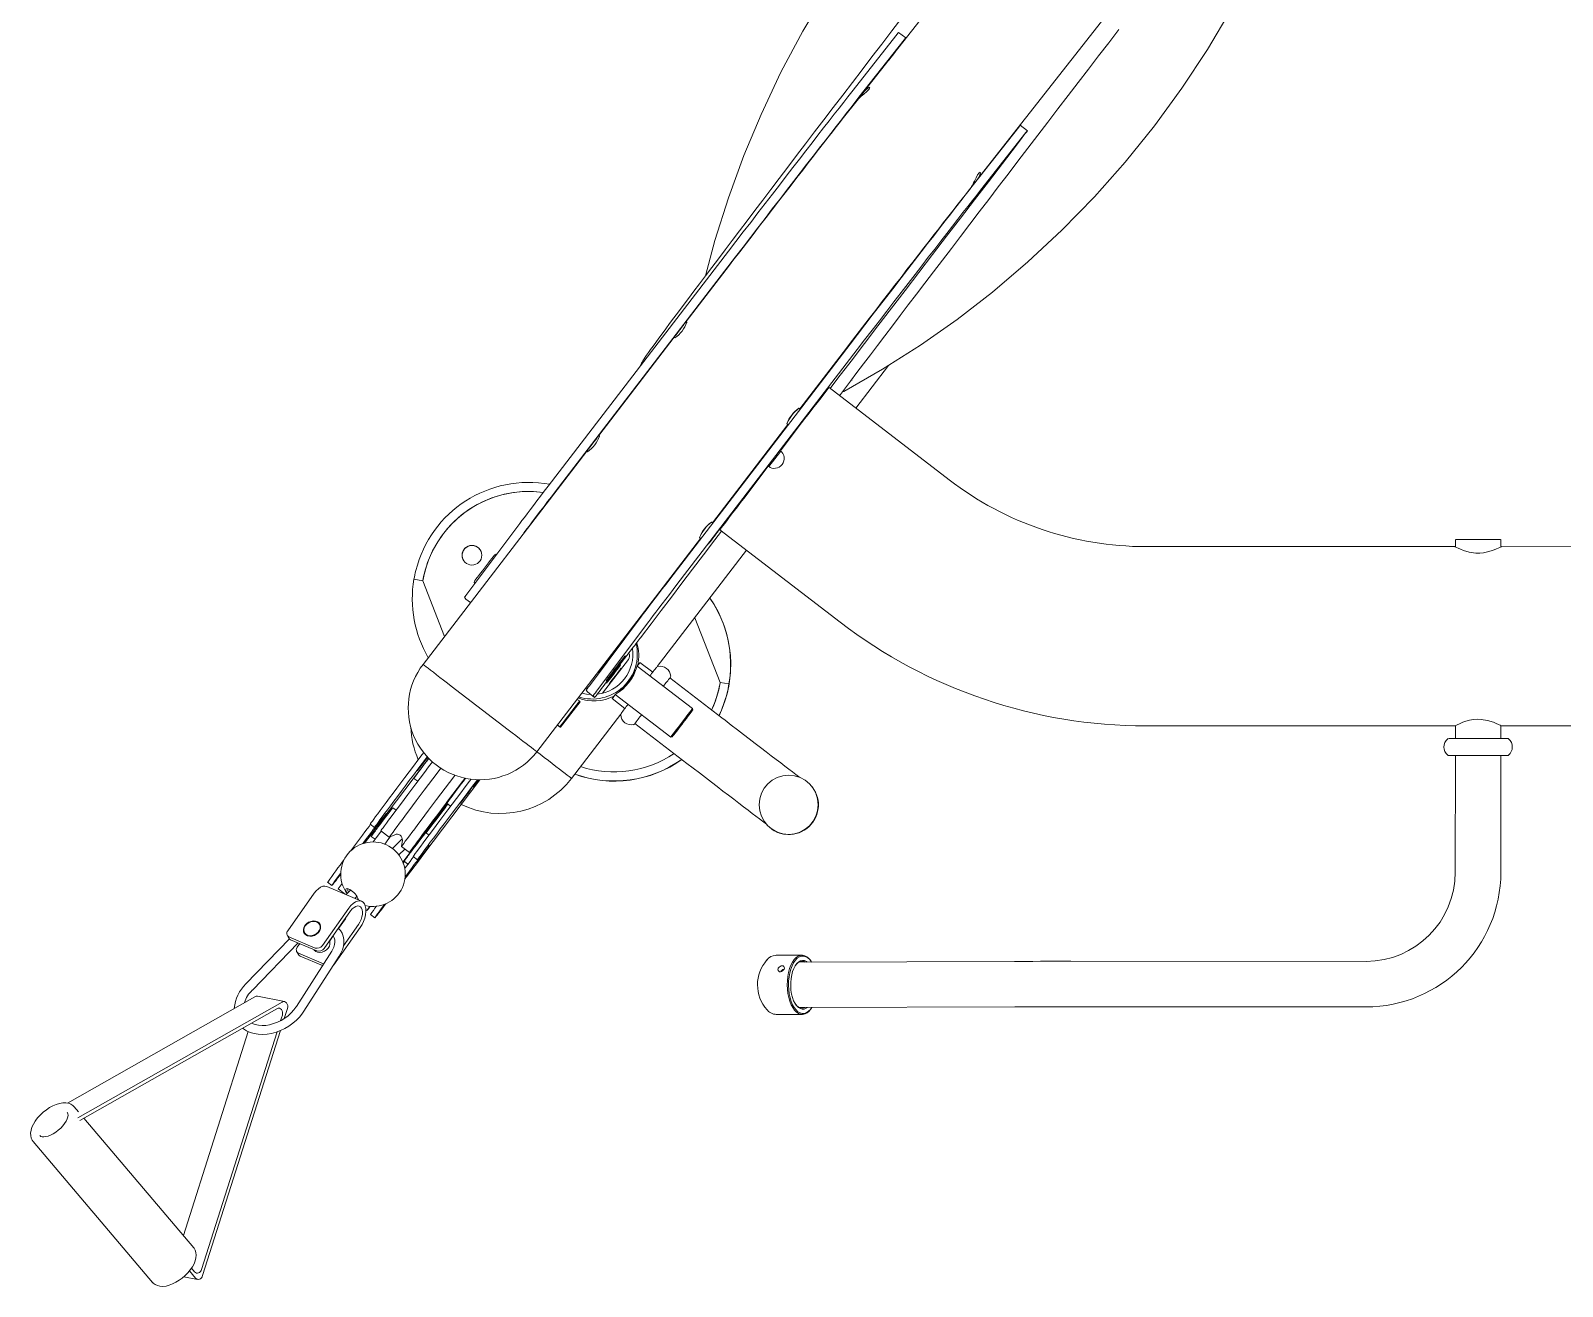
# Model space of a CAD drawing. Header units: millimetres. Extents: x 24547 to 62889, y 34568 to 56011.
# Drawn here: x 56181 to 57036, y 47494 to 48194 of the extents above; entities that cross this region are included whole.
import ezdxf

# ---------------------------------------------------------------- set-up
doc = ezdxf.new("R2010")
doc.units = ezdxf.units.MM

# ---------------------------------------------------------------- blocks, each defined once
blk = doc.blocks.new('kgjhf')
at = {"linetype": 'Continuous', "lineweight": 0}
for p, q in [((481.83, 961.29), (403.2, 1027.97)), ((381.8, 1008.83), (322.46, 904.31)), ((390.1, 1003.06), (325.43, 889.14)), ((391.52, 1001.86), (329.14, 891.98)), ((383.8, 1005.09), (386.73, 1002.6)), ((390.25, 999.62), (462.42, 938.41)), ((481.83, 961.29), (481.75, 961.35)), ((341.87, 907.97), (455.71, 944.1)), ((475.37, 940.78), (479.41, 937.35)), ((480.11, 936.2), (478.6, 943.9)), ((341.37, 890.05), (478.03, 933.42)), ((342.06, 891.92), (474.54, 933.97)), ((462.35, 938.47), (462.42, 938.41)), ((473.84, 939.65), (475.92, 937.89)), ((315.25, 909.3), (290.19, 885.04)), ((292.4, 880.22), (318.73, 905.71)), ((322.21, 902.92), (325.18, 887.75)), ((332.71, 888.95), (335.76, 889.92)), ((285.7, 886), (264.76, 871.2)), ((289.82, 885.32), (288.2, 886.27)), ((295.28, 870.6), (289.01, 885.32)), ((296.9, 869.66), (290.63, 884.38)), ((294.85, 880.65), (292.82, 879.22)), ((327.84, 881.13), (297.07, 861.4)), ((298.97, 879.97), (297.35, 880.91)), ((328.99, 886.12), (334.55, 887.88)), ((287.99, 875.91), (286.86, 876.57)), ((287.74, 876.22), (287.34, 876.29)), ((304.14, 865.94), (298.17, 879.97)), ((299.76, 857.19), (330.54, 876.92)), ((305.09, 866.55), (299.78, 879.02)), ((260.32, 861.31), (258.51, 863.7)), ((260.94, 864.13), (269.19, 844.76)), ((293.94, 866.63), (273.01, 851.83)), ((274.62, 850.88), (295.56, 865.69)), ((282.01, 868.28), (283.14, 867.62)), ((296.96, 870.66), (296.3, 871.04)), ((296.8, 870.84), (296.57, 870.89)), ((265.31, 853.89), (262.33, 857.82)), ((284.31, 857.57), (279.03, 853.84)), ((294.04, 854.88), (282.16, 846.48)), ((283.78, 845.53), (304.71, 860.33)), ((290.74, 862.12), (288.53, 860.56)), ((291.43, 862.77), (291.99, 862.44)), ((304.95, 860.52), (304.71, 860.33)), ((265.49, 853.45), (262.93, 850.87)), ((266.48, 847.35), (267.61, 848.48)), ((227.97, 837.52), (226.16, 839.91)), ((234.64, 837.24), (233.01, 839.4)), ((274.39, 841.87), (274.02, 842.36)), ((278.41, 837.38), (276.6, 839.77)), ((224.67, 833.98), (189.43, 807.33)), ((233.54, 829.34), (229.99, 834.03)), ((232.11, 826.28), (233.53, 829.33)), ((217.05, 827.34), (218.41, 825.55)), ((239.79, 827.54), (234.37, 822.07)), ((238.72, 822.47), (235.19, 822.04)), ((242.04, 818.08), (238.73, 822.47)), ((240.06, 820.71), (243.34, 824.01)), ((247.48, 821.7), (245.77, 820.42)), ((248.5, 818.91), (246.88, 821.06)), ((246.96, 820.95), (247.79, 821.58)), ((247.91, 821.54), (247.03, 820.86)), ((90.44, 810.67), (89.6, 815.6)), ((202.29, 813.45), (200.66, 815.62)), ((246.07, 813.59), (244.26, 815.99)), ((137.1, 810.53), (18.11, 719.22)), ((90.46, 810.65), (90.44, 810.67)), ((121.45, 798.52), (90.44, 810.67)), ((121.44, 798.51), (90.46, 810.65)), ((194.62, 811.02), (194.43, 811.11)), ((242.77, 810.05), (201.41, 778.78)), ((225.29, 805.42), (225.17, 805.59)), ((230.92, 808.99), (232.28, 807.21)), ((149.17, 794.75), (173.52, 763.01)), ((149.17, 794.75), (173.52, 763.01)), ((216.16, 795.11), (214.53, 797.27)), ((220.02, 801.03), (220.15, 800.86)), ((98.59, 786.59), (58.45, 756.52)), ((100.68, 786.62), (99.68, 787.39)), ((102.63, 784.08), (100.68, 786.62)), ((91.88, 781.56), (91.64, 781.87)), ((75.78, 769.69), (75.87, 769.57)), ((63.78, 754.27), (61.49, 752.55)), ((66.81, 655.75), (185.8, 747.06)), ((37.75, 740.77), (-93.34, 640.17)), ((40.8, 736.8), (-90.3, 636.21)), ((171.82, 734.16), (170.77, 735.53)), ((172.17, 733.89), (157.89, 722.93)), ((159.93, 725.01), (169.46, 732.32)), ((160.2, 724.81), (169.72, 732.12)), ((164.84, 700.21), (200.68, 727.71)), ((171.82, 734.16), (171.76, 734.2)), ((172.17, 733.89), (172.11, 733.93)), ((150.65, 718.92), (150.09, 719.66)), ((152.46, 718.75), (151.49, 719.5)), ((155.51, 714.79), (152.46, 718.75)), ((157.48, 723.24), (157.54, 723.2)), ((157.83, 722.97), (157.62, 723.25)), ((157.89, 722.93), (157.83, 722.97)), ((9.38, 712.52), (-45.36, 670.52)), ((148.22, 717.12), (110.17, 688.61)), ((151.26, 713.15), (113.22, 684.65)), ((134.29, 695.89), (153.18, 710.38)), ((155.51, 714.79), (154.53, 715.53)), ((127.28, 693.05), (147.63, 708.66)), ((177.62, 672.31), (153.85, 703.28)), ((161.59, 697.86), (156.15, 704.95)), ((117.83, 694.9), (118.21, 694.63)), ((120.01, 696.58), (120.46, 696.32)), ((124.88, 700.31), (125.33, 699.97)), ((192.25, 663.33), (170.03, 692.28)), ((136, 689.49), (141.44, 682.4)), ((138.02, 691.06), (161.75, 660.13)), ((73.42, 630.06), (138.28, 679.83)), ((89.48, 672.86), (-41.56, 572.31)), ((92.52, 668.89), (-38.52, 568.34)), ((144.64, 672.8), (166.86, 643.85)), ((177.52, 671.6), (177.62, 672.3)), ((-54.09, 663.82), (-85.61, 639.64)), ((111.05, 658.93), (147.14, 644.78)), ((161.75, 660.13), (162.45, 660.04)), ((3.34, 607.05), (58.08, 649.06)), ((113.48, 577.85), (62.03, 644.9)), ((147.14, 644.78), (147.98, 639.85)), ((39.9, 634.82), (39.77, 635.01)), ((26.59, 617.92), (42.06, 629.79)), ((26.77, 617.66), (18.06, 610.98)), ((225.49, 619.56), (225.4, 619.63)), ((301.9, 618.67), (301.99, 618.75)), ((329.4, 618.88), (329.75, 618.58)), ((2.39, 599.35), (17.86, 611.22)), ((17.87, 611.21), (17.86, 611.22)), ((18.89, 610.2), (17.87, 611.21)), ((299.31, 613.57), (299.26, 599.07)), ((332.26, 598.96), (332.31, 613.46)), ((-36.91, 576.17), (-5.39, 600.35)), ((303.07, 600.67), (302.69, 480.48)), ((328.09, 480.4), (328.47, 600.59)), ((205.31, 593.45), (205.4, 593.38)), ((302.34, 594.21), (302.75, 593.93)), ((328.75, 593.84), (329.15, 594.13)), ((-17.31, 584.03), (34.15, 516.97)), ((-167.91, 575.98), (-177.52, 568.42)), ((-181.83, 565.04), (-289.38, 480.52)), ((-182.3, 571.36), (-214.42, 546.12)), ((-179.26, 567.4), (-211.38, 542.15)), ((-29.7, 550.93), (-5.92, 569.18)), ((-184.37, 561.46), (-184.76, 561.98)), ((-199.94, 550.8), (-204.3, 547.46)), ((-215.46, 545.28), (-212.41, 541.32)), ((-128.45, 505.24), (-118.84, 512.79)), ((-240.14, 417.47), (-132.77, 501.85)), ((-130.52, 503.5), (-162.64, 478.25)), ((-127.48, 499.53), (-159.6, 474.29)), ((-136.87, 499.56), (-137.28, 500.1)), ((-163.68, 477.42), (-160.63, 473.45)), ((302.64, 449.22), (302.64, 284.47)), ((328.04, 284.47), (328.04, 449.22)), ((71.34, 407.39), (71.34, 234.95)), ((171.34, 234.93), (171.34, 407.39)), ((71.49, 234.67), (67.84, 234.67)), ((71.4, 234.86), (71.5, 234.67)), ((178.28, 234.67), (171.17, 234.67)), ((252.84, 234.67), (187.81, 234.67)), ((67.84, 209.27), (71.48, 209.27)), ((71.34, 209.01), (71.34, -121.05)), ((171.18, 209.27), (178.28, 209.27)), ((171.33, -121.07), (171.34, 208.98)), ((187.81, 209.27), (252.84, 209.27))]:
    blk.add_line(p, q, dxfattribs=at)
at = {"linetype": 'Continuous', "lineweight": 0, "flags": 128}
for points in [[(390.74, 1026.01), (389.88, 1025.31), (388.31, 1023.87), (386.84, 1022.29), (385.5, 1020.59), (384.32, 1018.8), (383.33, 1016.97), (382.55, 1015.13), (381.99, 1013.29), (381.68, 1011.49), (381.64, 1009.77), (381.91, 1008.16), (382.39, 1006.89), (383.09, 1005.82), (383.85, 1005.09)], [(403.23, 1027.91), (402.49, 1028.48), (401.29, 1029.04), (399.96, 1029.33), (398.52, 1029.36), (396.95, 1029.12), (395.28, 1028.61), (393.57, 1027.83), (391.87, 1026.81), (390.74, 1026.01)], [(399.94, 1024.16), (400.1, 1024.03), (400.38, 1023.59), (400.56, 1022.97), (400.62, 1022.04), (400.5, 1020.92), (400.18, 1019.65), (399.65, 1018.27), (398.91, 1016.82), (397.99, 1015.36), (396.92, 1013.94), (395.71, 1012.61), (394.43, 1011.41), (393.1, 1010.4), (391.8, 1009.59), (390.56, 1009), (389.45, 1008.65), (388.52, 1008.52), (387.8, 1008.56), (387.3, 1008.73), (387.03, 1008.93)], [(462.35, 938.52), (462.69, 938.2), (463.84, 937.53), (465.12, 937.14), (466.52, 937), (468.04, 937.13), (469.67, 937.54), (471.37, 938.21), (473.08, 939.14), (474.77, 940.29), (476.39, 941.63), (477.93, 943.13), (479.35, 944.77), (480.62, 946.5), (481.73, 948.31), (482.64, 950.15), (483.34, 951.99), (483.8, 953.82), (484, 955.59), (483.92, 957.28), (483.59, 958.66), (483.03, 959.87), (482.17, 960.97), (481.7, 961.34)], [(475.92, 937.89), (476.33, 937.43), (476.57, 936.9), (476.64, 936.32), (476.53, 935.73), (476.24, 935.16), (475.79, 934.66), (475.21, 934.26), (474.54, 933.97)], [(478.03, 933.42), (478.71, 933.71), (479.29, 934.12), (479.73, 934.62), (480.03, 935.18), (480.14, 935.77), (480.07, 936.35), (479.82, 936.89), (479.41, 937.35)], [(337.2, 906.17), (337.44, 905.72), (338.03, 904.05), (338.4, 902.22), (338.52, 900.25), (338.41, 898.19), (338.06, 896.06), (337.47, 893.9), (336.66, 891.76), (335.64, 889.67), (334.42, 887.67), (333.02, 885.8), (331.48, 884.1), (329.83, 882.59), (328.19, 881.36), (327.84, 881.13)], [(330.54, 876.92), (331.66, 877.69), (333.67, 879.29), (335.54, 881.1), (337.27, 883.11), (338.83, 885.28), (340.19, 887.58), (341.34, 889.99), (342.26, 892.46), (342.94, 894.97), (343.36, 897.48), (343.52, 899.97), (343.41, 902.38), (343.03, 904.7), (342.37, 906.87), (341.46, 908.87), (340.31, 910.66), (339.97, 911.04)], [(325.43, 889.14), (325.18, 888.47), (325.17, 887.79), (325.41, 887.15), (325.87, 886.61), (326.52, 886.21), (327.3, 885.98), (328.15, 885.95), (328.99, 886.12)], [(332.71, 888.95), (331.86, 888.79), (331.01, 888.82), (330.23, 889.04), (329.58, 889.44), (329.12, 889.98), (328.88, 890.62), (328.89, 891.31), (329.14, 891.98)], [(282.76, 876.36), (283.88, 876.97), (285.05, 877.24), (286.17, 877.15), (287.16, 876.71), (287.95, 875.96), (288.48, 874.94), (288.71, 873.73), (288.62, 872.43), (288.22, 871.13), (287.54, 869.92), (286.63, 868.9), (285.56, 868.14), (284.4, 867.7), (283.25, 867.61), (282.18, 867.88), (281.28, 868.48), (280.61, 869.38), (280.23, 870.5), (280.16, 871.76), (280.41, 873.08), (280.95, 874.34), (281.75, 875.47), (282.76, 876.36)], [(282.9, 876.18), (283.96, 876.74), (285.06, 876.97), (286.12, 876.88), (287.05, 876.45), (287.78, 875.72), (288.27, 874.75), (288.47, 873.61), (288.38, 872.37), (287.99, 871.15), (287.33, 870.02), (286.47, 869.06), (285.45, 868.36), (284.35, 867.96), (283.26, 867.88), (282.26, 868.15), (281.42, 868.73), (280.81, 869.59), (280.46, 870.66), (280.4, 871.86), (280.65, 873.1), (281.18, 874.29), (281.94, 875.34), (282.9, 876.18)], [(264.76, 871.2), (263.35, 870.07), (262.2, 868.86), (261.36, 867.62), (260.85, 866.4), (260.71, 865.24), (260.92, 864.19), (260.94, 864.13)], [(282.5, 868), (282.53, 867.95), (282.75, 867.69)], [(296.16, 871.39), (296.43, 871.19), (297.16, 870.37), (297.61, 869.31), (297.76, 868.08), (297.59, 866.77), (297.11, 865.5), (296.36, 864.35), (295.4, 863.4), (294.3, 862.74), (293.14, 862.41), (292.01, 862.44)], [(253.57, 856.42), (253.65, 856.48), (255.42, 857.79), (256.94, 858.91), (258.18, 859.82), (259.15, 860.52), (259.84, 861), (260.22, 861.26), (260.32, 861.3), (260.11, 861.11), (259.61, 860.7), (258.82, 860.07), (257.75, 859.22), (256.4, 858.17), (254.78, 856.92), (254.15, 856.43)], [(284.31, 857.57), (285.51, 856.55), (287.06, 855.65), (288.75, 855.03), (290.54, 854.7), (292.4, 854.66), (294.32, 854.92), (296.27, 855.46), (298.2, 856.3), (299.76, 857.19)], [(297.07, 861.4), (296.31, 860.96), (294.83, 860.26), (293.37, 859.83), (291.99, 859.65), (290.71, 859.72), (289.53, 860.03), (288.44, 860.6), (288.41, 860.63)], [(226.27, 839.78), (226.29, 839.79), (227.43, 840.63), (228.85, 841.68), (230.52, 842.92), (232.41, 844.34), (234.51, 845.91), (236.77, 847.6)], [(236.77, 847.6), (239.7, 849.81), (241.08, 850.84)], [(262.61, 851.39), (262.21, 852.23), (262.07, 852.91), (262.19, 853.38), (262.58, 853.61), (263.18, 853.57), (263.98, 853.27), (264.83, 852.78)], [(264.07, 852.02), (263.36, 852.36), (262.73, 852.5), (262.31, 852.37), (262.2, 852.24)], [(267.86, 846.64), (268.05, 846.85), (268.09, 847.34), (268.09, 847.34)], [(273.01, 851.83), (271.6, 850.7), (270.45, 849.49), (269.61, 848.25), (269.1, 847.03), (268.95, 845.87), (269.17, 844.82), (269.74, 843.92), (270.64, 843.2), (271.84, 842.69), (273.29, 842.41), (274.94, 842.37), (276.72, 842.58), (278.56, 843.02), (280.4, 843.67), (282.16, 844.52), (283.78, 845.53)], [(282.16, 846.48), (280.86, 845.68), (279.43, 845.03), (277.95, 844.56), (276.5, 844.31), (275.14, 844.27), (273.94, 844.45), (272.96, 844.84), (272.26, 845.43), (271.87, 846.18), (271.8, 847.05), (272.06, 848.01), (272.64, 849), (273.51, 849.98), (274.62, 850.88)], [(279.03, 853.84), (277.9, 853.13), (277.51, 852.93)], [(186.25, 810.11), (187.37, 810.96), (190.59, 813.39), (193.8, 815.81), (196.98, 818.22), (200.11, 820.58), (203.16, 822.87), (206.11, 825.09), (208.93, 827.2), (211.6, 829.2), (214.1, 831.07), (216.41, 832.79), (218.5, 834.35), (220.37, 835.74), (222, 836.94), (223.38, 837.95), (224.49, 838.76), (225.32, 839.36), (225.87, 839.74), (226.14, 839.91), (226.16, 839.91)], [(188.6, 808.12), (189.18, 808.56), (192.4, 811), (195.61, 813.42), (198.79, 815.82), (201.92, 818.18), (204.97, 820.48), (207.92, 822.69), (210.74, 824.81), (213.41, 826.81), (215.91, 828.68), (218.21, 830.4), (220.31, 831.96), (222.18, 833.35), (223.81, 834.55), (225.19, 835.56), (226.3, 836.36), (227.13, 836.96), (227.68, 837.35), (227.95, 837.52), (227.93, 837.47), (227.62, 837.2), (227.02, 836.72)], [(228.81, 837.49), (228.67, 837.37), (228.24, 837.03), (227.55, 836.5), (226.65, 835.81), (225.59, 835), (224.46, 834.15), (223.32, 833.29), (222.26, 832.49), (221.35, 831.81), (220.64, 831.28), (220.2, 830.96), (220.04, 830.85), (220.18, 830.97), (220.61, 831.31), (221.3, 831.84), (222.21, 832.53), (223.26, 833.33), (224.4, 834.19), (225.53, 835.05), (226.59, 835.85), (227.51, 836.53), (228.21, 837.05), (228.66, 837.38), (228.81, 837.49)], [(236.74, 843.13), (234.34, 841.3), (231.16, 838.89), (227.93, 836.45), (224.67, 833.98)], [(227.02, 836.72), (226.6, 836.37), (226.5, 836.27), (226.72, 836.41), (227.25, 836.79), (228.1, 837.4), (229.24, 838.24), (230.66, 839.29), (232.33, 840.53), (234.22, 841.95), (236.32, 843.52), (237.01, 844.04)], [(230.13, 833.84), (230.61, 834.2), (233.76, 836.57), (236.12, 838.35)], [(270.9, 831.93), (271.74, 832.55), (273.51, 833.86), (275.03, 834.98), (276.28, 835.89), (277.25, 836.59), (277.93, 837.07), (278.32, 837.33), (278.41, 837.37), (278.2, 837.18), (277.71, 836.77), (276.91, 836.14), (275.84, 835.29), (274.49, 834.24), (272.87, 832.99), (271.01, 831.55), (270.62, 831.25)], [(272.05, 839.97), (272.47, 840.29), (273.37, 841), (273.99, 841.51), (274.32, 841.8), (274.38, 841.87), (274.15, 841.73), (273.63, 841.37), (272.83, 840.8), (272.03, 840.22)], [(191.42, 805.24), (194.25, 807.38), (197.43, 809.78), (200.59, 812.17), (203.7, 814.51), (206.74, 816.8), (209.67, 819), (212.49, 821.12), (215.16, 823.12), (217.66, 824.99), (219.98, 826.72), (222.09, 828.29), (223.98, 829.69), (225.63, 830.91), (227.04, 831.94), (228.17, 832.77), (229.04, 833.4), (229.63, 833.81), (229.94, 834.01), (229.99, 834.03)], [(194.99, 800.57), (197.8, 802.69), (200.98, 805.09), (204.14, 807.48), (207.25, 809.82), (210.28, 812.11), (213.22, 814.31), (216.04, 816.43), (218.71, 818.43), (221.21, 820.3), (223.53, 822.03), (225.64, 823.6), (227.53, 825), (229.18, 826.22), (230.58, 827.25), (231.72, 828.08), (232.59, 828.71), (233.18, 829.12), (233.49, 829.32), (233.53, 829.33)], [(233.32, 828.87), (234.16, 829.51), (237.31, 831.88), (237.34, 831.91)], [(202.99, 795.82), (206.17, 798.22), (209.33, 800.61), (212.44, 802.95), (215.48, 805.24), (218.41, 807.45), (221.23, 809.56), (223.9, 811.56), (226.4, 813.43), (228.72, 815.16), (230.83, 816.73), (232.72, 818.13), (234.37, 819.36), (235.77, 820.39), (236.91, 821.22), (237.78, 821.84), (238.37, 822.25), (238.68, 822.45), (238.73, 822.47)], [(247.32, 821.76), (245.82, 820.63), (242.67, 818.25), (239.49, 815.85), (236.3, 813.44), (233.14, 811.05), (230.02, 808.68), (226.98, 806.37), (224.03, 804.13), (221.2, 801.98), (218.51, 799.93), (215.99, 798), (214.72, 797.02)], [(214.75, 796.99), (214.98, 797.16), (217.04, 798.74), (219.29, 800.47), (221.73, 802.33), (224.32, 804.3), (227.04, 806.37), (229.87, 808.52), (232.78, 810.73), (235.74, 812.98), (238.74, 815.24), (241.73, 817.5), (244.7, 819.75), (247.36, 821.75)], [(245.77, 820.42), (243.58, 818.76), (241.31, 817.05), (239.01, 815.32), (236.71, 813.57), (234.44, 811.85), (232.23, 810.18), (230.13, 808.58), (228.16, 807.08), (226.35, 805.69), (224.74, 804.45), (223.33, 803.38), (222.17, 802.47), (221.25, 801.76), (220.61, 801.25), (220.24, 800.95), (220.16, 800.86), (220.36, 800.99), (220.84, 801.32), (221.59, 801.87), (222.6, 802.62), (223.87, 803.55), (225.36, 804.66), (227.05, 805.93), (228.93, 807.33), (230.96, 808.85), (231, 808.89)], [(256.7, 820.62), (255.53, 819.72), (252.43, 817.37), (249.26, 814.97), (246.03, 812.52), (242.77, 810.05)], [(244.36, 815.85), (244.38, 815.86), (245.52, 816.7), (246.94, 817.75), (248.61, 818.99), (250.51, 820.41), (250.92, 820.72)], [(245.12, 812.79), (244.69, 812.44), (244.59, 812.34), (244.81, 812.48), (245.35, 812.86), (246.19, 813.47), (247.33, 814.31), (248.75, 815.36), (250.42, 816.6), (252.32, 818.02), (254.41, 819.59), (255.62, 820.5)], [(247.05, 820.83), (247.77, 821.38), (247.95, 821.52)], [(201.13, 783.75), (202.27, 784.61), (205.46, 787.03), (208.68, 789.46), (211.89, 791.89), (215.07, 794.29), (218.2, 796.65), (221.25, 798.94), (224.2, 801.16), (227.02, 803.27), (229.69, 805.27), (232.19, 807.14), (234.5, 808.86), (236.6, 810.42), (238.47, 811.81), (240.1, 813.01), (241.47, 814.02), (242.58, 814.83), (243.41, 815.43), (243.97, 815.81), (244.23, 815.98), (244.26, 815.99)], [(201.4, 780.18), (204.08, 782.22), (207.27, 784.63), (210.49, 787.07), (213.7, 789.49), (216.88, 791.9), (220.01, 794.25), (223.06, 796.55), (226.01, 798.76), (228.83, 800.88), (231.5, 802.88), (234, 804.75), (236.31, 806.47), (238.41, 808.03), (240.28, 809.42), (241.91, 810.62), (243.28, 811.63), (244.39, 812.44), (245.22, 813.03), (245.78, 813.42), (246.04, 813.59), (246.02, 813.54), (245.71, 813.27), (245.12, 812.79)], [(214.7, 797.05), (216.23, 798.21), (219.25, 800.5), (222.17, 802.72), (224.96, 804.85), (227.61, 806.87), (230.09, 808.76), (232.37, 810.52), (234.45, 812.11), (236.31, 813.54), (237.92, 814.79), (239.28, 815.85), (240.38, 816.71), (241.21, 817.37), (241.76, 817.82), (242.02, 818.05), (242, 818.07), (241.69, 817.87), (241.1, 817.45), (240.23, 816.83), (239.09, 816), (237.69, 814.97), (236.04, 813.75), (234.15, 812.35), (232.04, 810.77), (229.72, 809.04), (227.22, 807.17), (224.55, 805.17), (221.73, 803.06), (218.79, 800.85), (215.76, 798.57), (212.65, 796.22), (209.49, 793.84), (206.31, 791.43)], [(206.33, 791.41), (209.33, 793.68), (212.3, 795.92), (215.22, 798.12), (218.06, 800.25), (220.79, 802.31), (223.4, 804.27), (225.86, 806.1), (228.13, 807.81), (230.22, 809.36), (232.09, 810.75), (233.73, 811.96), (235.12, 812.99), (236.25, 813.81), (237.12, 814.44), (237.7, 814.85), (238.01, 815.05), (238.03, 815.03), (237.77, 814.8), (237.22, 814.36), (236.39, 813.7), (235.3, 812.85), (233.94, 811.79), (232.34, 810.56), (230.5, 809.14), (228.45, 807.57), (226.2, 805.84), (223.76, 803.99), (221.18, 802.01), (218.46, 799.95), (215.63, 797.8), (214.68, 797.07)], [(246.91, 813.56), (246.75, 813.45), (246.3, 813.12), (245.6, 812.6), (244.69, 811.92), (243.63, 811.12), (242.49, 810.26), (241.36, 809.4), (240.3, 808.6), (239.4, 807.91), (238.71, 807.38), (238.27, 807.04), (238.13, 806.92), (238.29, 807.03), (238.74, 807.35), (239.44, 807.88), (240.35, 808.56), (241.41, 809.36), (242.55, 810.22), (243.68, 811.08), (244.74, 811.88), (245.64, 812.57), (246.33, 813.1), (246.77, 813.44), (246.91, 813.56)], [(137.1, 810.53), (137.12, 810.5), (137.33, 810.21), (137.77, 809.64), (138.42, 808.79), (139.27, 807.67), (140.3, 806.31), (141.51, 804.74), (142.86, 802.98), (144.32, 801.06), (145.89, 799.02), (147.51, 796.9), (149.17, 794.75)], [(192.63, 809.63), (191.12, 808.48), (189.67, 807.38), (189.48, 807.24)], [(214.61, 797.16), (216.53, 798.62), (218.4, 800.05), (220.1, 801.35), (221.58, 802.5), (222.85, 803.47), (223.86, 804.26), (224.61, 804.85), (225.09, 805.24), (225.29, 805.41), (225.2, 805.37), (224.83, 805.11), (224.19, 804.65), (223.27, 803.98), (222.1, 803.12), (220.7, 802.07), (219.08, 800.87), (217.27, 799.52), (215.3, 798.04), (213.2, 796.46), (211, 794.8), (208.72, 793.09), (206.42, 791.34)], [(231.07, 808.8), (230.17, 808.12), (227.33, 805.98), (224.6, 803.93), (222, 801.98), (219.54, 800.14), (217.27, 798.44), (215.19, 796.89), (214.95, 796.71)], [(214.98, 796.68), (215.1, 796.77), (217.56, 798.6), (220.18, 800.57), (222.96, 802.65), (225.87, 804.84), (228.88, 807.11), (231.09, 808.77)], [(198.89, 792.72), (199.81, 793.41), (202.99, 795.82)], [(206.5, 791.28), (204.99, 790.14), (203.54, 789.04), (202.2, 788.01), (201.01, 787.11), (200.53, 786.74)], [(200.55, 787.03), (203.34, 789.15), (206.33, 791.41)], [(206.42, 791.34), (204.12, 789.6), (201.85, 787.88), (200.55, 786.9)], [(206.31, 791.43), (203.12, 789.03), (200.56, 787.09)], [(214.56, 789.77), (214.4, 789.66), (213.96, 789.34), (213.25, 788.81), (212.34, 788.13), (211.28, 787.33), (210.14, 786.48), (209.01, 785.62), (207.95, 784.81), (207.05, 784.12), (206.36, 783.59), (205.93, 783.25), (205.79, 783.14), (205.94, 783.24), (206.39, 783.57), (207.09, 784.09), (208.01, 784.77), (209.07, 785.57), (210.2, 786.43), (211.34, 787.29), (212.39, 788.09), (213.3, 788.78), (213.99, 789.31), (214.42, 789.65), (214.56, 789.77)], [(75.87, 770.39), (76, 770.51), (76.42, 770.85), (77.11, 771.39), (78.04, 772.12), (79.17, 773), (80.47, 774), (81.88, 775.09), (83.35, 776.22), (84.82, 777.34), (86.24, 778.43), (87.55, 779.42), (88.7, 780.3), (89.64, 781.01), (90.35, 781.54), (90.79, 781.86), (90.94, 781.96), (90.94, 781.96)], [(201.46, 779.36), (202.46, 780.12), (203.61, 781), (204.53, 781.71), (205.19, 782.22), (205.55, 782.51), (205.61, 782.57), (205.35, 782.39), (204.79, 781.99), (203.96, 781.37), (202.88, 780.57), (201.61, 779.61), (201.43, 779.48)], [(173.52, 763.01), (175.17, 760.85), (176.8, 758.73), (178.38, 756.68), (179.86, 754.76), (181.22, 752.98), (182.45, 751.39), (183.51, 750.01), (184.38, 748.88), (185.06, 748), (185.52, 747.41), (185.76, 747.1), (185.8, 747.06)], [(173.52, 763.01), (175.17, 760.85), (176.8, 758.73), (178.38, 756.68), (179.86, 754.76), (181.22, 752.98), (182.45, 751.39), (183.51, 750.01), (184.38, 748.88), (185.06, 748), (185.52, 747.41), (185.76, 747.1), (185.8, 747.06)], [(58.45, 756.52), (56.91, 755.36), (55.12, 754.01), (53.09, 752.48), (50.86, 750.78), (48.45, 748.95), (45.9, 747), (43.25, 744.97), (40.52, 742.88), (37.75, 740.77)], [(61.49, 752.55), (59.95, 751.4), (58.16, 750.04), (56.13, 748.51), (53.9, 746.81), (51.5, 744.98), (48.95, 743.04), (46.29, 741.01), (43.56, 738.92), (40.8, 736.8)], [(200.68, 727.71), (200.68, 727.71), (200.56, 727.87), (200.21, 728.32), (199.65, 729.04), (198.88, 730.04), (197.91, 731.29), (196.77, 732.77), (195.45, 734.47), (194, 736.37), (192.42, 738.42), (190.73, 740.61), (188.97, 742.9), (187.16, 745.26), (185.79, 747.05)], [(18.11, 719.22), (17.95, 719.11), (17.51, 718.78), (16.81, 718.25), (15.9, 717.57), (14.84, 716.76), (13.71, 715.89), (12.58, 715.03), (11.54, 714.22), (10.64, 713.52), (9.95, 712.98), (9.52, 712.64), (9.38, 712.52), (9.54, 712.63), (9.98, 712.96), (10.68, 713.49), (11.59, 714.18), (12.64, 714.98), (13.77, 715.85), (14.9, 716.72), (15.95, 717.53), (16.85, 718.22), (17.54, 718.76), (17.97, 719.1), (18.11, 719.22)], [(153.87, 716.92), (153.63, 719.39), (153.08, 721.96)], [(9.81, 711.98), (9.63, 712.21), (9.49, 712.38), (9.41, 712.48), (9.38, 712.52), (9.4, 712.5), (9.47, 712.4), (9.59, 712.24), (9.75, 712.02)], [(141.58, 712.82), (141.44, 712.72), (141.02, 712.41), (140.36, 711.91), (139.48, 711.25), (138.44, 710.45), (137.29, 709.58), (136.09, 708.66), (134.92, 707.75), (133.82, 706.91), (132.86, 706.17), (132.1, 705.57), (131.57, 705.15), (131.3, 704.93), (131.31, 704.93), (131.59, 705.13), (132.14, 705.54), (132.92, 706.13), (133.88, 706.86), (134.98, 707.7), (136.16, 708.6), (137.36, 709.52), (138.5, 710.4), (139.54, 711.2), (140.4, 711.88), (141.05, 712.39), (141.45, 712.71), (141.58, 712.82)], [(141.86, 712.61), (141.71, 712.51), (141.29, 712.2), (140.63, 711.7), (139.75, 711.04), (138.71, 710.24), (137.56, 709.37), (136.37, 708.45), (135.19, 707.54), (134.09, 706.7), (133.14, 705.96), (132.37, 705.36), (131.84, 704.94), (131.58, 704.72), (131.58, 704.72), (131.87, 704.92), (132.41, 705.33), (133.19, 705.92), (134.15, 706.65), (135.26, 707.49), (136.44, 708.39), (137.63, 709.31), (138.78, 710.19), (139.81, 710.99), (140.67, 711.67), (141.33, 712.18), (141.73, 712.5), (141.86, 712.61)], [(146.11, 708.29), (145.96, 708.19), (145.53, 707.88), (144.84, 707.36), (143.92, 706.66), (142.8, 705.82), (141.54, 704.85), (140.18, 703.81), (138.77, 702.74), (137.39, 701.67), (136.07, 700.66), (134.88, 699.74), (133.87, 698.95), (133.08, 698.33), (132.53, 697.9), (132.26, 697.67), (132.27, 697.67), (132.56, 697.87), (133.13, 698.29), (133.94, 698.9), (134.96, 699.68), (136.16, 700.59), (137.48, 701.6), (138.87, 702.66), (140.27, 703.74), (141.63, 704.78), (142.88, 705.75), (143.99, 706.61), (144.9, 707.32), (145.57, 707.85), (145.98, 708.18), (146.11, 708.29)], [(146.39, 708.09), (146.24, 707.98), (145.81, 707.67), (145.12, 707.15), (144.19, 706.45), (143.08, 705.61), (141.81, 704.64), (140.45, 703.6), (139.05, 702.53), (137.66, 701.46), (136.35, 700.45), (135.16, 699.53), (134.15, 698.74), (133.35, 698.12), (132.81, 697.69), (132.53, 697.46), (132.54, 697.46), (132.84, 697.66), (133.4, 698.08), (134.21, 698.69), (135.23, 699.47), (136.43, 700.38), (137.75, 701.39), (139.14, 702.45), (140.54, 703.53), (141.9, 704.57), (143.16, 705.54), (144.26, 706.4), (145.17, 707.11), (145.84, 707.64), (146.25, 707.97), (146.39, 708.09)], [(137.29, 700.72), (137.05, 700.53), (137.06, 700.52), (137.34, 700.73), (137.88, 701.13), (138.66, 701.72), (139.63, 702.45), (140.73, 703.29), (141.91, 704.2), (143.1, 705.11), (144.25, 706), (145.28, 706.79), (146.15, 707.47), (146.8, 707.98), (147.2, 708.3), (147.33, 708.41), (147.33, 708.41)], [(147.6, 708.2), (147.46, 708.1), (147.04, 707.79), (146.37, 707.29), (145.5, 706.63), (144.46, 705.84), (143.31, 704.96), (142.11, 704.04), (140.93, 703.13), (139.84, 702.29), (138.88, 701.55), (138.12, 700.95), (137.59, 700.53), (137.32, 700.32), (137.33, 700.31), (137.61, 700.52), (138.16, 700.92), (138.93, 701.51), (139.9, 702.24), (141, 703.08), (142.18, 703.99), (143.38, 704.9), (144.52, 705.79), (145.55, 706.58), (146.42, 707.26), (147.07, 707.77), (147.47, 708.09), (147.6, 708.2)], [(147.98, 706.7), (147.82, 706.59), (147.38, 706.26), (146.68, 705.73), (145.77, 705.04), (144.71, 704.24), (143.58, 703.37), (142.45, 702.5), (141.4, 701.7), (140.51, 701), (139.82, 700.46), (139.39, 700.12), (139.25, 700), (139.41, 700.11), (139.85, 700.44), (140.55, 700.97), (141.46, 701.66), (142.51, 702.46), (143.64, 703.33), (144.77, 704.19), (145.82, 705), (146.72, 705.7), (147.41, 706.24), (147.83, 706.58), (147.98, 706.7)], [(140.55, 692.44), (140.91, 692.6), (141.94, 693.05), (143.52, 693.85), (145.44, 695.02), (147.36, 696.43), (149.03, 697.91), (150.39, 699.33), (151.36, 700.47), (151.84, 701.09), (151.82, 701.04), (151.34, 700.38), (150.4, 699.22), (148.97, 697.72), (147.19, 696.17), (145.3, 694.82), (143.49, 693.75), (141.92, 692.99), (140.86, 692.55), (140.55, 692.44)], [(147.33, 708.41), (147.18, 708.31), (147.04, 708.2)], [(117.89, 694.95), (118.24, 694.73), (118.29, 694.7)], [(121.48, 688.62), (122.07, 689.06), (122.71, 689.55), (123.4, 690.07), (124.13, 690.63), (124.89, 691.21), (125.67, 691.81), (126.47, 692.43), (127.28, 693.05)], [(146.69, 696.09), (145.83, 695.46), (145.03, 694.93), (144.41, 694.55), (144.04, 694.33), (143.98, 694.31), (144.24, 694.46), (144.77, 694.8), (145.51, 695.29), (146.36, 695.9), (147.22, 696.56), (147.99, 697.21), (148.59, 697.76), (148.98, 698.13), (149.12, 698.25), (149, 698.12), (148.63, 697.76), (148.04, 697.21), (147.27, 696.55), (146.69, 696.09)], [(-29.16, 689.42), (-29.31, 689.36), (-30.16, 688.97), (-30.89, 688.61), (-31.55, 688.26), (-32.17, 687.91), (-32.77, 687.54), (-33.42, 687.14), (-34.2, 686.63), (-35.41, 685.81), (-36.88, 684.78), (-38.47, 683.65), (-40.4, 682.26), (-42.49, 680.73), (-44.8, 679.05), (-47.31, 677.19), (-50.05, 675.17), (-53, 672.98), (-56.18, 670.61), (-59.57, 668.08), (-63.18, 665.38), (-67.01, 662.51), (-71.04, 659.48), (-75.28, 656.29), (-79.72, 652.95), (-84.36, 649.46), (-89.18, 645.81), (-94.2, 642.02), (-99.39, 638.09), (-104.76, 634.03), (-110.3, 629.83), (-116, 625.51), (-121.85, 621.06), (-127.86, 616.5), (-134.01, 611.83), (-140.29, 607.05), (-146.7, 602.17), (-153.24, 597.19), (-159.88, 592.12), (-166.64, 586.97), (-173.49, 581.75), (-180.43, 576.45), (-187.45, 571.08), (-194.55, 565.66), (-201.72, 560.18), (-208.94, 554.65), (-216.22, 549.09), (-223.53, 543.49)], [(121.48, 688.62), (114.36, 683.23), (107.04, 677.69), (99.53, 672), (91.83, 666.16), (83.95, 660.18), (75.89, 654.07), (67.66, 647.82), (62.69, 644.04)], [(110.17, 688.61), (108.64, 687.46), (106.84, 686.1), (104.82, 684.57), (102.59, 682.87), (100.18, 681.04), (97.63, 679.1), (94.97, 677.07), (92.25, 674.98), (89.48, 672.86)], [(113.22, 684.65), (111.68, 683.49), (109.89, 682.14), (107.86, 680.6), (105.63, 678.91), (103.22, 677.08), (100.67, 675.13), (98.02, 673.1), (95.29, 671.01), (92.52, 668.89)], [(-45.36, 670.52), (-45.52, 670.41), (-45.96, 670.08), (-46.66, 669.55), (-47.57, 668.86), (-48.62, 668.06), (-49.76, 667.19), (-50.88, 666.33), (-51.93, 665.52), (-52.83, 664.82), (-53.52, 664.28), (-53.95, 663.94), (-54.09, 663.82), (-53.93, 663.93), (-53.49, 664.26), (-52.79, 664.79), (-51.88, 665.48), (-50.83, 666.28), (-49.69, 667.15), (-48.57, 668.01), (-47.52, 668.82), (-46.62, 669.52), (-45.93, 670.06), (-45.5, 670.4), (-45.36, 670.52)], [(161.75, 660.13), (161.88, 660.25), (162.3, 660.58), (162.98, 661.12), (163.9, 661.84), (165.04, 662.72), (166.34, 663.73), (167.76, 664.82), (169.25, 665.97), (170.76, 667.13), (172.23, 668.25), (173.6, 669.3), (174.84, 670.24), (175.88, 671.03), (176.71, 671.65), (177.28, 672.07), (177.57, 672.28), (177.62, 672.3)], [(162.45, 660.04), (162.6, 660.14), (163.04, 660.46), (163.75, 660.99), (164.69, 661.7), (165.84, 662.58), (167.15, 663.57), (168.57, 664.65), (170.04, 665.78), (171.51, 666.91), (172.92, 668), (174.22, 669), (175.35, 669.88), (176.28, 670.61), (176.97, 671.15), (177.39, 671.49), (177.52, 671.6), (177.37, 671.5), (176.93, 671.18), (176.22, 670.65), (175.28, 669.94), (174.13, 669.07), (172.82, 668.07), (171.41, 666.99), (169.93, 665.86), (168.47, 664.73), (167.05, 663.64), (165.76, 662.64), (164.62, 661.76), (163.69, 661.03), (163, 660.49), (162.58, 660.16), (162.45, 660.04)], [(163.04, 660.49), (163.18, 660.61), (163.59, 660.94), (164.26, 661.47), (165.17, 662.18), (166.27, 663.03), (167.53, 664.01), (168.89, 665.05), (170.29, 666.13), (171.68, 667.19), (173, 668.2), (174.2, 669.11), (175.22, 669.89), (176.03, 670.5), (176.6, 670.91), (176.89, 671.12), (176.9, 671.12), (176.62, 670.89), (176.08, 670.46), (175.28, 669.84), (174.27, 669.05), (173.09, 668.13), (171.77, 667.12), (170.39, 666.05), (168.98, 664.98), (167.62, 663.94), (166.36, 662.97), (165.24, 662.12), (164.32, 661.43), (163.63, 660.91), (163.2, 660.6), (163.04, 660.49)], [(-53.66, 663.28), (-53.84, 663.51), (-53.97, 663.68), (-54.06, 663.78), (-54.09, 663.82), (-54.07, 663.79), (-54, 663.7), (-53.88, 663.54), (-53.71, 663.32)], [(226.38, 618.73), (225.64, 619.7), (224.51, 621.19), (223.21, 622.89), (221.75, 624.81), (220.13, 626.92), (218.37, 629.23), (216.47, 631.72), (214.44, 634.37), (212.29, 637.18), (210.03, 640.13), (207.68, 643.19), (205.25, 646.37), (202.75, 649.64), (200.19, 652.98), (197.58, 656.37), (194.95, 659.8), (192.25, 663.33)], [(-79.7, 652.96), (-99.44, 647.72), (-123.24, 640.22), (-146.68, 631.65), (-169.71, 622.03), (-193.17, 610.93), (-216.07, 598.73), (-238.37, 585.46), (-260.03, 571.16), (-280.98, 555.86), (-301.19, 539.58), (-320.61, 522.36), (-339.2, 504.25), (-356.91, 485.29), (-373.7, 465.51), (-388.96, 445.75), (-403.3, 425.33), (-416.71, 404.28), (-426.89, 386.56)], [(57.65, 649.6), (57.83, 649.37), (57.96, 649.2), (58.05, 649.09), (58.08, 649.06), (58.06, 649.08), (57.99, 649.18), (57.87, 649.34), (57.7, 649.56)], [(69.89, 651.35), (69.73, 651.25), (69.29, 650.92), (68.59, 650.39), (67.68, 649.7), (66.62, 648.89), (65.49, 648.03), (64.36, 647.16), (63.31, 646.35), (62.42, 645.65), (61.73, 645.12), (61.3, 644.78), (61.16, 644.66), (61.32, 644.77), (61.76, 645.09), (62.46, 645.62), (63.37, 646.31), (64.42, 647.12), (65.55, 647.98), (66.68, 648.85), (67.73, 649.66), (68.63, 650.36), (69.32, 650.89), (69.74, 651.23), (69.89, 651.35)], [(42.06, 629.79), (44.45, 631.62), (46.81, 633.43), (49.1, 635.18), (51.29, 636.85), (53.35, 638.42), (55.24, 639.86), (56.95, 641.15), (58.44, 642.27), (59.69, 643.21), (60.69, 643.95), (61.42, 644.49), (61.87, 644.81), (62.03, 644.9), (62.03, 644.9)], [(166.86, 643.85), (168.25, 642.03), (170.89, 638.59), (173.51, 635.18), (176.09, 631.81), (178.62, 628.51), (181.09, 625.29), (183.47, 622.18), (185.77, 619.17), (187.97, 616.3), (190.06, 613.58), (192.02, 611.01), (193.84, 608.63), (195.52, 606.42), (197.05, 604.42), (198.42, 602.63), (199.61, 601.07), (200.02, 600.53)], [(-93.34, 640.17), (-98.74, 636.03), (-104.12, 631.9), (-109.46, 627.79), (-114.77, 623.71), (-120.01, 619.67), (-125.17, 615.69), (-130.25, 611.78), (-135.23, 607.94), (-140.08, 604.19), (-144.81, 600.53), (-149.4, 596.98), (-153.82, 593.55), (-158.09, 590.25), (-162.17, 587.08), (-166.06, 584.05), (-169.75, 581.18), (-173.23, 578.47), (-176.48, 575.92), (-179.51, 573.55), (-182.3, 571.36)], [(-90.3, 636.21), (-95.69, 632.06), (-101.07, 627.93), (-106.42, 623.82), (-111.72, 619.74), (-116.96, 615.71), (-122.13, 611.72), (-127.21, 607.81), (-132.18, 603.97), (-137.04, 600.22), (-141.77, 596.56), (-146.35, 593.02), (-150.78, 589.59), (-155.04, 586.28), (-159.12, 583.11), (-163.01, 580.09), (-166.7, 577.21), (-170.18, 574.5), (-173.44, 571.96), (-176.47, 569.59), (-179.26, 567.4)], [(-85.61, 639.64), (-88.18, 637.66), (-93.06, 633.91), (-97.92, 630.18), (-102.75, 626.47), (-107.53, 622.79), (-112.25, 619.16), (-116.89, 615.57), (-121.46, 612.05), (-125.93, 608.6), (-130.29, 605.23), (-134.54, 601.95), (-138.65, 598.76), (-142.62, 595.68), (-146.45, 592.72), (-150.11, 589.87), (-153.6, 587.16), (-156.92, 584.57), (-160.05, 582.13), (-162.98, 579.84), (-165.71, 577.7), (-167.91, 575.98)], [(231.3, 610.92), (231.11, 611.56), (230.93, 612.11), (230.77, 612.53), (230.68, 612.76), (230.67, 612.8), (230.74, 612.62), (230.88, 612.26), (231.07, 611.74), (231.26, 611.12), (231.44, 610.48), (231.57, 609.88), (231.67, 609.39), (231.72, 609.07), (231.73, 608.96), (231.71, 609.07), (231.66, 609.39), (231.56, 609.88), (231.42, 610.49), (231.3, 610.92)], [(306.77, 612.47), (307.33, 612.55), (307.84, 612.42), (308.23, 612.09), (308.46, 611.62), (308.49, 611.05), (308.33, 610.45), (307.98, 609.89), (307.5, 609.42), (306.95, 609.09), (306.39, 608.94), (305.89, 608.98), (305.5, 609.21), (305.24, 609.61), (305.16, 610.15), (305.24, 610.75), (305.5, 611.36), (305.89, 611.9), (306.4, 612.31), (306.77, 612.47)], [(306.75, 606), (308.86, 606.58), (311.11, 607), (313.47, 607.25), (315.87, 607.32), (318.27, 607.22), (320.62, 606.94), (322.86, 606.5), (324.96, 605.89), (326.85, 605.14), (328.51, 604.26), (329.9, 603.26), (330.99, 602.18), (331.75, 601.02), (332.17, 599.83), (332.25, 598.62), (331.97, 597.41), (331.34, 596.24), (330.39, 595.13), (329.15, 594.13)], [(-17.31, 584.03), (-17.18, 584.15), (-16.76, 584.49), (-16.07, 585.05), (-15.1, 585.82), (-13.87, 586.78), (-12.41, 587.92), (-10.73, 589.23), (-8.85, 590.69), (-6.81, 592.27), (-4.63, 593.95), (-2.35, 595.71), (0, 597.52), (2.39, 599.35)], [(-5.82, 600.9), (-5.64, 600.67), (-5.5, 600.5), (-5.42, 600.39), (-5.39, 600.35), (-5.41, 600.38), (-5.48, 600.48), (-5.59, 600.63), (-5.76, 600.86)], [(6.42, 602.65), (6.26, 602.54), (5.82, 602.22), (5.12, 601.69), (4.21, 601), (3.15, 600.19), (2.02, 599.33), (0.9, 598.46), (-0.15, 597.65), (-1.05, 596.95), (-1.74, 596.42), (-2.17, 596.08), (-2.31, 595.96), (-2.15, 596.06), (-1.71, 596.39), (-1.01, 596.92), (-0.1, 597.61), (0.95, 598.42), (2.08, 599.28), (3.21, 600.15), (4.26, 600.96), (5.16, 601.66), (5.85, 602.19), (6.28, 602.53), (6.42, 602.65)], [(302.34, 594.21), (302.28, 594.26), (301.04, 595.3), (300.11, 596.42), (299.52, 597.6), (299.27, 598.8), (299.37, 600.02), (299.83, 601.21), (300.62, 602.35), (301.74, 603.42), (303.15, 604.4), (304.83, 605.27), (306.75, 606)], [(307.02, 605.35), (305.12, 604.63), (303.46, 603.76), (302.07, 602.79), (300.99, 601.71), (300.24, 600.57), (299.83, 599.39), (299.78, 598.18), (300.09, 596.99), (300.75, 595.83), (301.74, 594.73), (303.05, 593.72)], [(303.05, 596.17), (302.75, 596.62), (302.28, 597.69), (302.17, 598.79), (302.4, 599.89), (302.98, 600.95), (303.89, 601.95), (305.11, 602.86), (306.6, 603.67), (308.33, 604.34)], [(305.13, 602.89), (304.25, 602.19), (303.38, 601.19), (302.84, 600.14), (302.66, 599.05), (302.84, 597.96), (303.06, 597.44)], [(328.44, 593.64), (329.45, 594.38), (330.53, 595.45), (331.28, 596.59), (331.69, 597.78), (331.74, 598.98), (331.43, 600.18), (330.77, 601.33), (329.78, 602.43), (328.47, 603.44), (326.88, 604.35), (325.04, 605.12), (323, 605.75), (320.79, 606.22), (318.47, 606.52), (316.09, 606.64), (313.7, 606.58), (311.36, 606.34), (309.12, 605.93), (307.02, 605.35)], [(308.33, 604.34), (310.26, 604.86), (312.32, 605.22), (314.48, 605.4), (316.67, 605.41), (318.83, 605.25), (320.92, 604.91), (322.87, 604.4), (324.64, 603.75), (326.17, 602.96), (327.44, 602.06), (328.41, 601.07), (329.05, 600.01), (329.34, 598.92), (329.28, 597.82), (328.88, 596.74), (328.45, 596.09)], [(328.46, 597.36), (328.68, 597.89), (328.86, 598.98), (328.69, 600.06), (328.16, 601.12), (327.29, 602.12), (326.42, 602.83)], [(-16.86, 583.44), (-22.5, 579.13), (-32.15, 571.76), (-41.89, 564.32), (-51.71, 556.82), (-61.59, 549.26), (-71.55, 541.65), (-81.55, 533.99), (-91.61, 526.29), (-101.7, 518.56), (-111.83, 510.8), (-121.99, 503.01), (-132.16, 495.22), (-142.34, 487.41), (-152.52, 479.59)], [(-217.06, 422.42), (-209.71, 428.07), (-202.33, 433.73), (-194.95, 439.4), (-187.56, 445.07), (-180.17, 450.73), (-172.8, 456.38), (-165.45, 462.01), (-158.13, 467.62), (-150.85, 473.19), (-143.62, 478.73), (-136.44, 484.22), (-129.32, 489.65), (-122.28, 495.03), (-115.32, 500.35), (-108.44, 505.59), (-101.66, 510.76), (-94.99, 515.85), (-88.43, 520.85), (-81.98, 525.76), (-75.66, 530.56), (-69.48, 535.27), (-63.44, 539.86), (-57.54, 544.33), (-51.81, 548.69), (-46.23, 552.92), (-40.82, 557.01), (-35.58, 560.98), (-30.53, 564.8), (-25.66, 568.47), (-20.98, 572), (-16.51, 575.37), (-12.81, 578.16)], [(-370.02, 304.09), (-369.04, 304.31), (-344.92, 310.71), (-321.11, 318.21), (-297.67, 326.78), (-274.64, 336.41), (-251.19, 347.51), (-228.28, 359.71), (-205.98, 372.97), (-184.33, 387.27), (-163.37, 402.58), (-143.16, 418.86), (-123.74, 436.07), (-105.16, 454.18), (-87.45, 473.15), (-70.65, 492.93), (-55.39, 512.68), (-41.05, 533.1), (-27.65, 554.16), (-15.21, 575.8), (-14.75, 576.7)], [(-118.84, 512.79), (-117.55, 513.81), (-114.96, 515.84), (-112.15, 518.04), (-109.14, 520.39), (-105.93, 522.89), (-102.53, 525.53), (-98.96, 528.31), (-95.22, 531.21), (-91.33, 534.23), (-87.29, 537.36), (-83.11, 540.59), (-78.81, 543.91), (-74.39, 547.32), (-69.88, 550.81), (-65.27, 554.36), (-60.59, 557.96), (-55.85, 561.62), (-51.05, 565.31), (-46.21, 569.03), (-41.35, 572.76), (-36.91, 576.17)], [(-180.45, 565.36), (-181.02, 564.71), (-182.52, 563), (-183.78, 561.78), (-184.54, 561.37), (-184.83, 561.6), (-184.76, 561.98)], [(-177.43, 568.5), (-178.39, 567.76), (-179.52, 566.9), (-180.65, 566.03), (-181.7, 565.22), (-182.6, 564.52), (-183.28, 563.99), (-183.71, 563.65), (-183.85, 563.53), (-183.7, 563.63), (-183.25, 563.96), (-182.56, 564.49), (-181.65, 565.18), (-180.59, 565.98), (-179.46, 566.85), (-178.47, 567.61)], [(-41.56, 572.31), (-46.96, 568.17), (-52.34, 564.03), (-57.68, 559.92), (-62.99, 555.84), (-68.23, 551.81), (-73.4, 547.83), (-78.47, 543.91), (-83.45, 540.07), (-88.3, 536.32), (-93.03, 532.66), (-97.62, 529.12), (-102.05, 525.69), (-106.31, 522.38), (-110.39, 519.21), (-114.28, 516.19), (-117.97, 513.31), (-121.45, 510.6), (-124.7, 508.06), (-127.73, 505.69), (-130.52, 503.5)], [(-38.52, 568.34), (-43.91, 564.2), (-49.29, 560.07), (-54.64, 555.95), (-59.94, 551.87), (-65.18, 547.84), (-70.35, 543.86), (-75.43, 539.94), (-80.4, 536.1), (-85.26, 532.35), (-89.99, 528.7), (-94.57, 525.15), (-99, 521.72), (-103.26, 518.42), (-107.34, 515.25), (-111.24, 512.22), (-114.92, 509.35), (-118.4, 506.64), (-121.66, 504.09), (-124.69, 501.72), (-127.48, 499.53)], [(-21.56, 571.22), (-21.56, 571.22), (-21.54, 571.33), (-21.44, 571.66)], [(-211.38, 542.15), (-212, 541.66), (-212.34, 541.38), (-212.4, 541.32), (-212.17, 541.49), (-211.65, 541.87), (-210.87, 542.45), (-209.86, 543.22), (-208.65, 544.14), (-207.28, 545.18), (-205.81, 546.3), (-204.3, 547.46)], [(-136.87, 499.56), (-136.98, 499.56), (-137.45, 499.8), (-137.1, 500.41), (-136.01, 501.19), (-134.37, 502.06), (-132.56, 502.95)], [(-123.35, 502.36), (-123.5, 502.25), (-123.95, 501.92), (-124.65, 501.39), (-125.56, 500.7), (-126.61, 499.9), (-127.74, 499.03), (-128.87, 498.16), (-129.92, 497.35), (-130.82, 496.66), (-131.51, 496.12), (-131.93, 495.78), (-132.08, 495.66), (-131.92, 495.77), (-131.48, 496.1), (-130.78, 496.62), (-129.87, 497.31), (-128.81, 498.12), (-127.68, 498.98), (-126.55, 499.85), (-125.5, 500.66), (-124.6, 501.36), (-123.92, 501.9), (-123.49, 502.24), (-123.35, 502.36)], [(-159.6, 474.29), (-160.22, 473.8), (-160.56, 473.52), (-160.62, 473.46), (-160.39, 473.62), (-159.87, 474), (-159.09, 474.59), (-158.08, 475.35), (-156.87, 476.27), (-155.5, 477.31), (-154.04, 478.43), (-152.52, 479.59)], [(302.69, 480.48), (302.68, 478.43), (302.67, 474.44), (302.66, 470.31), (302.65, 466.07), (302.65, 461.75), (302.64, 457.37), (302.64, 452.94), (302.64, 449.22)], [(328.04, 449.22), (328.04, 451.56), (328.04, 455.98), (328.04, 460.37), (328.05, 464.7), (328.06, 468.95), (328.07, 473.1), (328.08, 477.13), (328.09, 480.4)], [(67.27, 222.02), (67.27, 224.08), (67.28, 226.08), (67.28, 227.96), (67.29, 229.67), (67.3, 231.16), (67.31, 232.38), (67.32, 233.31), (67.33, 233.91), (67.34, 234.16), (67.34, 234.17)], [(71.36, 209.01), (71.35, 208.99), (71.73, 209.8), (72.59, 211.7), (73.15, 213.11), (73.74, 214.79), (74.28, 216.77), (74.7, 219.01), (74.89, 221.1), (74.88, 223.3), (74.36, 226.93), (73.41, 230.22), (72.81, 231.76), (72.25, 233.07), (71.78, 234.07), (71.46, 234.73), (71.34, 234.96), (71.35, 234.95)], [(171.31, 234.92), (171.3, 234.92), (170.82, 234.01), (169.88, 232.01), (169.28, 230.54), (168.68, 228.79), (168.15, 226.78), (167.77, 224.51), (167.63, 222.45), (167.69, 220.29), (168.28, 216.71), (169.3, 213.43), (169.91, 211.92), (170.49, 210.65), (170.94, 209.72), (171.24, 209.14), (171.34, 208.97), (171.34, 208.97)], [(178.34, 205.59), (178.33, 205.63), (178.32, 206.01), (178.31, 206.74), (178.29, 207.81), (178.28, 209.2), (178.27, 210.87), (178.26, 212.79), (178.26, 214.92), (178.25, 217.2), (178.25, 219.6), (178.25, 222.04), (178.25, 224.48), (178.25, 226.87), (178.26, 229.14), (178.26, 231.26), (178.27, 233.17), (178.28, 234.83), (178.29, 236.2), (178.31, 237.25), (178.32, 237.97), (178.33, 238.32), (178.34, 238.36)], [(178.51, 238.91), (178.48, 238.87), (178.42, 238.74)], [(187.84, 238.36), (187.83, 238.32), (187.82, 237.97), (187.81, 237.25), (187.79, 236.2), (187.78, 234.83), (187.77, 233.17), (187.76, 231.26), (187.76, 229.14), (187.75, 226.87), (187.75, 224.48), (187.75, 222.04), (187.75, 219.6), (187.75, 217.21), (187.76, 214.92), (187.76, 212.79), (187.77, 210.87), (187.78, 209.2), (187.79, 207.81), (187.81, 206.74), (187.82, 206.01), (187.83, 205.63), (187.84, 205.58)], [(187.86, 209.27), (187.86, 208.87), (187.84, 208.51), (187.83, 208.52), (187.82, 208.9), (187.81, 209.63), (187.8, 210.7), (187.79, 212.08), (187.78, 213.72), (187.77, 215.6), (187.77, 217.64), (187.77, 219.8), (187.76, 222.03), (187.77, 224.25), (187.77, 226.41), (187.77, 228.45), (187.78, 230.31), (187.79, 231.94), (187.8, 233.3), (187.81, 234.36), (187.82, 235.07), (187.83, 235.43), (187.84, 235.42), (187.86, 235.04), (187.86, 234.67)], [(67.34, 209.77), (67.34, 209.78), (67.33, 210.05), (67.31, 210.67), (67.3, 211.61), (67.3, 212.85), (67.29, 214.34), (67.28, 216.06), (67.28, 217.95), (67.27, 219.96), (67.27, 222.02)]]:
    blk.add_lwpolyline(points, dxfattribs=at)
at = {"linetype": 'Continuous', "lineweight": 0}
for centre, radius in [((76.2, 783.24), 5.5), ((215.36, 606.54), 16.5)]:
    blk.add_circle(centre, radius, dxfattribs=at)
for centre, radius, start, end in [((330.79, 894.2), 21.68, 94.80776, 135.81445), ((331.51, 893.19), 17.9, 108.73706, 135.58662), ((324.2, 903.28), 2.02, 149.33473, 190.28743), ((287.11, 884.46), 2.09, 24.35044, 132.48414), ((288.79, 883.62), 1.99, 22.4136, 58.91937), ((296.26, 879.11), 2.09, 24.35044, 132.48414), ((297.94, 878.27), 1.99, 22.4136, 58.91937), ((468.2, 564.63), 365.25, 125.03531, 127.49118), ((291.96, 869.51), 3.49, 304.57887, 18.1986), ((293.58, 868.57), 3.49, 304.57887, 18.1986), ((254.12, 838.43), 18, 53.22408, 135.24052), ((285.01, 822.54), 41.94, 122.72889, 127.80856), ((291.76, 860.78), 1.68, 81.30711, 127.28886), ((254.12, 838.43), 18, 135.24052, 13.94071), ((271.64, 856.27), 10.27, 208.4145, 251.95484), ((350.62, 675.36), 201.85, 125.6387, 127.42253), ((320.01, 774.34), 78.52, 123.55944, 127.68385), ((514.58, 448.8), 481.47, 126.53512, 128.16744), ((234.81, 825.01), 2.98, 157.38329, 274.68058), ((364.49, 657.01), 201.85, 125.6387, 127.42253), ((100.56, 751.51), 65, 104.09439, 190.30122), ((109.58, 711.27), 106.23, 100.84605, 103.53296), ((100.53, 751.53), 65, 59.68441, 99.6827), ((161.45, 778.79), 40, 307.49941, 127.50059), ((170.47, 768.64), 48.72, 66.0128, 88.14432), ((464.46, 449.41), 452.25, 126.34, 127.5646), ((-79.44, 1168.74), 449.64, 306.62978, 307.8509), ((429.88, 499.86), 390.18, 125.97758, 127.44878), ((528.46, 430.46), 481.47, 126.53512, 128.16744), ((100.56, 751.51), 60, 99.68277, 187.82147), ((100.56, 751.51), 60, 104.46287, 187.82146), ((103.76, 738.34), 73.55, 100.43364, 104.3154), ((443.75, 481.52), 390.18, 125.97758, 127.44878), ((76.27, 783.19), 5.5, 52.50136, 232.49864), ((110.86, 770.9), 19.92, 124.14492, 128.02619), ((170.33, 767.33), 49.91, 307.46341, 25.98552), ((91.25, 781.59), 0.475, 34.38479, 101.81856), ((76.15, 770), 0.481, 159.37606, 223.25174), ((276.45, 816.22), 132.99, 217.36363, 218.07744), ((-29.81, 581.32), 253.12, 37.06656, 37.55398), ((101.97, 821.5), 111.83, 307.11553, 308.64989), ((239.33, 642.63), 113.37, 126.35986, 127.8788), ((2.59, 730.39), 19.72, 291.30418, 323.6965), ((31.05, 728.48), 15.92, 215.56081, 217.81956), ((131.39, 715.99), 25, 256.41103, 17.68445), ((185.03, 670.04), 59.76, 124.14492, 128.02619), ((132.43, 715.19), 25, 333.21296, 20.74024), ((331.76, 859.09), 220.97, 217.50574, 217.93534), ((90.33, 814.5), 113.37, 306.35986, 307.8788), ((227.68, 635.63), 111.83, 127.11553, 128.64989), ((137.08, 703.91), 60, 326.02785, 18.19593), ((137.08, 703.91), 60, 326.02784, 18.19594), ((137.08, 703.91), 65, 324.55693, 19.73261), ((137.17, 703.84), 65, 324.52898, 19.83737), ((131.39, 715.99), 22.5, 261.7646, 353.32252), ((-77.31, 1005.91), 372.77, 307.11553, 308.64989), ((188.07, 666.08), 59.76, 124.14492, 128.02619), ((131.11, 716.49), 26.3, 285.47447, 329.85317), ((168.99, 685.1), 23.64, 122.90312, 129.97688), ((132.47, 698.27), 3, 236.71533, 307.50079), ((241.45, 591.69), 132.88, 125.36395, 128.17658), ((165.14, 699.31), 0.949, 88.01647, 118.16334), ((279.03, 541.49), 186.07, 125.74059, 127.75254), ((164.85, 694.32), 5.95, 347.83645, 86.88213), ((169.32, 693.49), 1.44, 297.86477, 342.60152), ((132.43, 715.19), 25, 252.76991, 281.77288), ((170.86, 648.08), 54.13, 127.0365, 130.09406), ((266.98, 522.32), 203.44, 127.38456, 129.14339), ((144.03, 678.33), 5.96, 167.74646, 266.54832), ((138.69, 679.52), 0.494, 142.97331, 172.18697), ((228.94, 570.37), 132.68, 126.92491, 129.62335), ((-60.88, 681.69), 19.72, 291.30418, 323.6965), ((-32.41, 679.77), 15.92, 215.56081, 217.81956), ((143.75, 673.31), 0.944, 265.34865, 296.64714), ((140.09, 679.1), 7.79, 303.09855, 305.90974), ((73.07, 638.54), 18.98, 110.65137, 144.34931), ((73.44, 638.02), 19.51, 112.47755, 143.7512), ((82.2, 668.34), 19.89, 217.26749, 219.27099), ((137.17, 703.83), 65, 235.16208, 295.99613), ((137.05, 703.93), 65, 235.29753, 279.68271), ((137.08, 703.91), 60, 279.80257, 295.05197), ((137.08, 703.91), 60, 284.46272, 295.05196), ((139.23, 695.06), 50.89, 278.94273, 284.60412), ((140.92, 686.77), 47.44, 278.55369, 284.62627), ((137.08, 703.91), 65, 284.09427, 296.02311), ((315.77, 602.89), 21.02, 48.30908, 131.32672), ((22.22, 614.57), 5.5, 217.50152, 37.49916), ((215.45, 606.47), 16.5, 232.50136, 52.49864), ((305.69, 613.56), 6.35, 125.26091, 179.3277), ((325.52, 613.34), 6.74, 359.84483, 55.50919), ((9.6, 589.84), 18.98, 110.65137, 144.34931), ((9.97, 589.32), 19.51, 112.47755, 143.7512), ((18.73, 619.64), 19.89, 217.26749, 219.27099), ((309.52, 608.73), 2.46, 115.25503, 169.34902), ((-108.65, 407.4), 279.99, 359.99922, 37.49955), ((-172.51, 553.17), 15.09, 117.68327, 144.30236), ((-168.15, 556.51), 15.16, 128.19078, 144.26499), ((-198.42, 525.24), 26.31, 127.479, 130.37892), ((-108.65, 407.4), 179.99, 359.9992, 37.49951), ((-137.81, 517.16), 15.15, 290.29745, 308.14369), ((-142.11, 513.74), 15.12, 290.28163, 318.62148), ((-146.64, 457.38), 26.31, 127.479, 130.37892), ((252.84, 284.47), 75.2, 270, 359.99926), ((252.84, 284.47), 49.8, 270, 359.99924), ((183.07, 235.11), 5.95, 39.70439, 140.09739), ((67.82, 234.18), 0.481, 87.32577, 159.99842), ((186.99, 238.4), 0.844, 10.72393, 36.58899), ((81.08, 234.94), 106.81, 359.85465, 1.8317), ((67.82, 209.73), 0.454, 212.21026, 273.95326), ((179.18, 205.53), 0.833, 188.01539, 216.61172), ((186.95, 205.54), 0.883, 324.50952, 347.09823), ((86.61, 208.93), 101.28, 358.10634, 0.19281), ((183.08, 208.85), 5.97, 220.04112, 320.17559)]:
    blk.add_arc(centre, radius, start, end, dxfattribs=at)
blk = doc.blocks.new('A$C73DE1ABB')
at = {"color": 1, "lineweight": 30, "extrusion": (0, 0, -1), "zscale": -1, "rotation": 270.0079831438041}
blk.add_blockref('kgjhf', (-1029.42, 483.87), dxfattribs=at)

msp = doc.modelspace()

# ---------------------------------------------------------------- block references
msp.add_blockref('A$C73DE1ABB', (56181.12, 47493.93))

doc.saveas('drawing.dxf')
